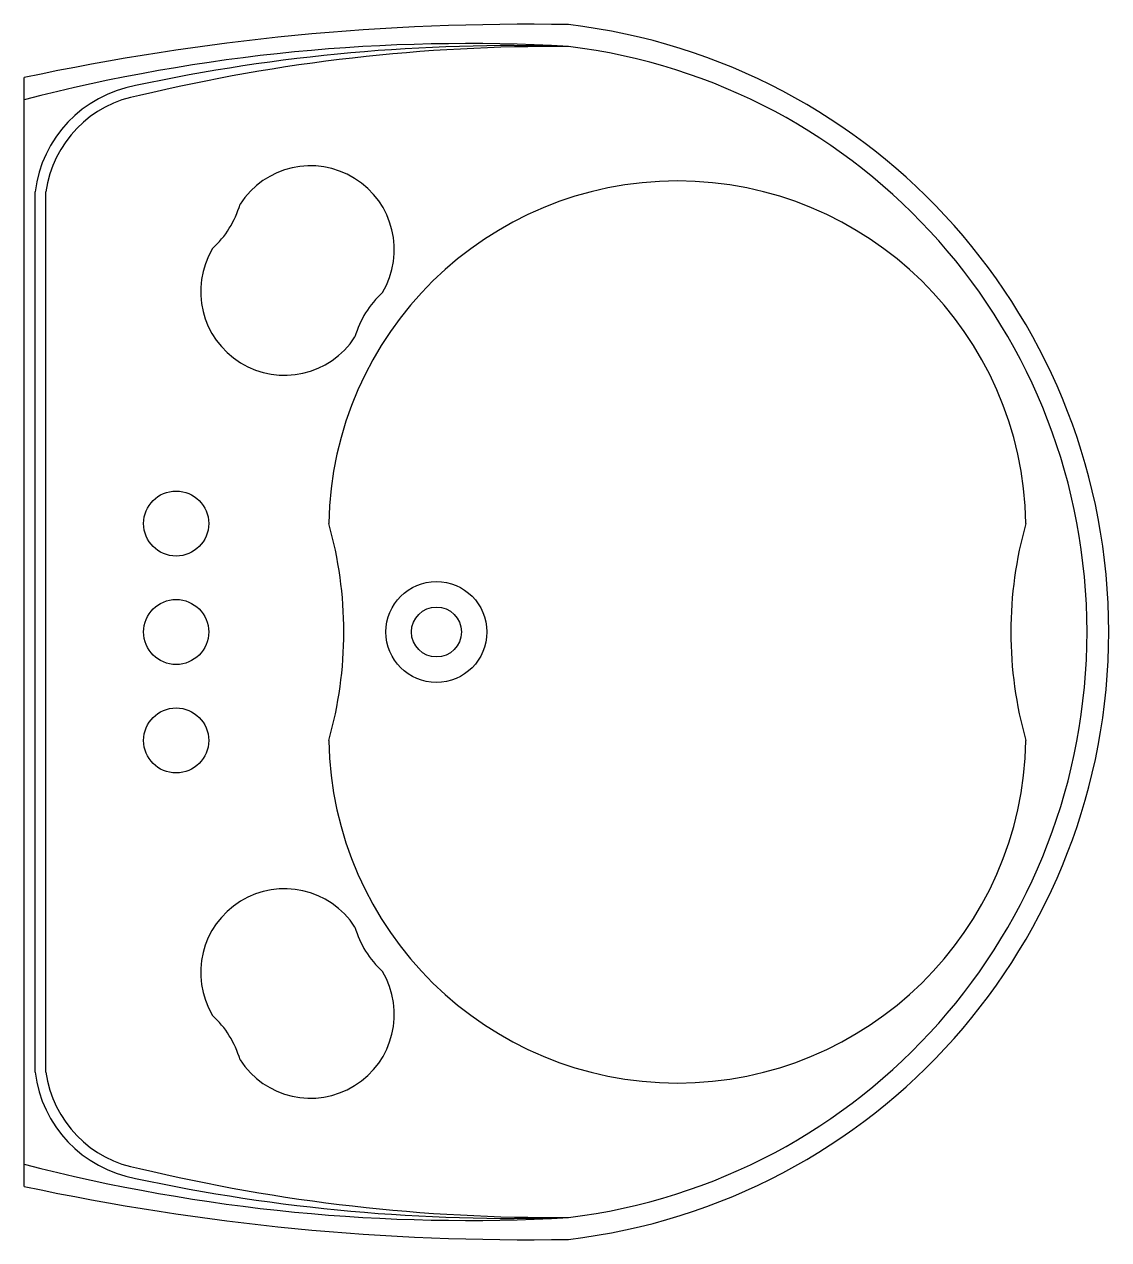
# Model space of a CAD drawing. Header units: millimetres. Extents: x -2942.132 to -2941.632, y 2950.581 to 2951.141.
import ezdxf

# ---------------------------------------------------------------- set-up
doc = ezdxf.new("R2010")
doc.units = ezdxf.units.MM
doc.header["$LTSCALE"] = 10
doc.layers.add('banheiro_louças', color=2, linetype='Continuous')

msp = doc.modelspace()

# ---------------------------------------------------------------- linework, layer by layer
at = {"layer": 'banheiro_louças'}
msp.add_line((-2942.131762933318, 2950.605594909544), (-2942.131762933318, 2951.116810417897), dxfattribs=at)
at = {"layer": 'banheiro_louças', "color": 1}
for p, q in [((-2942.126762933319, 2950.658308648249), (-2942.126762933319, 2951.064096679192)), ((-2942.121762933319, 2950.658308648249), (-2942.121762933319, 2951.064096679192))]:
    msp.add_line(p, q, dxfattribs=at)
at = {"layer": 'banheiro_louças'}
for centre in [(-2942.061762933319, 2950.91120266372), (-2942.061762933319, 2950.861202663721), (-2942.061762933319, 2950.81120266372)]:
    msp.add_circle(centre, 0.01499999999998636, dxfattribs=at)
at = {"layer": 'banheiro_louças', "color": 1}
for radius in [0.02326564516982952, 0.01151307096359737]:
    msp.add_circle((-2941.941762933319, 2950.861202663721), radius, dxfattribs=at)
at = {"layer": 'banheiro_louças'}
for centre, radius, start, end in [((-2941.899697171348, 2950.032357501008), 1.109005251037077, 89.0264553301591, 102.0787427926134), ((-2941.913752199075, 2950.861202663721), 0.2819259983487072, 276.7010919180241, 83.298908081976), ((-2941.830693044125, 2950.908424553138), 0.1607115790421054, 0.9904820840887397, 179.0095179159112), ((-2942.168497184235, 2950.861202663721), 0.1840388028777951, 344.2356295247916, 15.76437047520835), ((-2941.492888904015, 2950.861202663721), 0.1840388028777951, 164.2356295247916, 195.7643704752084), ((-2941.830693044125, 2950.813980774303), 0.1607115790421054, 180.9904820840888, 359.0095179159112), ((-2941.899697171348, 2951.690047826433), 1.109005251037077, 257.9212572073866, 270.9735446698409)]:
    msp.add_arc(centre, radius, start, end, dxfattribs=at)
at = {"layer": 'banheiro_louças', "color": 1}
for centre, radius, start, end in [((-2941.927750594513, 2950.315950700885), 0.8165284448801624, 86.70747985021268, 104.4688323000467), ((-2941.906846841265, 2950.304994249494), 0.8265458672156885, 88.19791527668941, 102.123173754442), ((-2941.886702967255, 2950.305654985151), 0.8254970547614882, 89.59405796959662, 103.4425436220349), ((-2941.913752199075, 2950.861202663721), 0.2719259983487163, 276.948716080036, 83.05128391996398), ((-2942.070409550372, 2951.057228291565), 0.05677040177901264, 100.1695841427092, 173.0510259646586), ((-2942.07000334035, 2951.057006616477), 0.05224293687755975, 99.47829550187136, 172.2001299226226), ((-2941.999832843649, 2951.037481944626), 0.03864493129267533, 329.1944552897935, 147.2134911214134), ((-2942.074854559074, 2951.070630192039), 0.04425422819431864, 312.4396027298554, 343.9683436808253), ((-2942.011798715173, 2951.018179980963), 0.03864493129267533, 149.1944552897935, 327.2134911214134), ((-2941.936776999748, 2950.98503173355), 0.04425422819431864, 132.4396027298554, 163.9683436808253), ((-2942.011798715173, 2950.704225346478), 0.03864493129267533, 32.78650887858663, 210.8055447102065), ((-2941.936776999748, 2950.737373593891), 0.04425422819431864, 196.0316563191747, 227.5603972701446), ((-2941.999832843649, 2950.684923382815), 0.03864493129267533, 212.7865088785867, 30.80554471020643), ((-2942.074854559074, 2950.651775135402), 0.04425422819431864, 16.03165631917475, 47.56039727014461), ((-2942.070409550372, 2950.665177035876), 0.05677040177901264, 186.9489740353414, 259.8304158572908), ((-2942.07000334035, 2950.665398710964), 0.05224293687755975, 187.7998700773774, 260.5217044981287), ((-2941.927750594513, 2951.406454626555), 0.8165284448801294, 255.5311676999534, 273.2925201497873), ((-2941.886702967255, 2951.41675034229), 0.8254970547614162, 256.5574563779651, 270.4059420304034), ((-2941.906846841265, 2951.417411077946), 0.8265458672156559, 257.876826245558, 271.8020847233105)]:
    msp.add_arc(centre, radius, start, end, dxfattribs=at)

doc.saveas('drawing.dxf')
